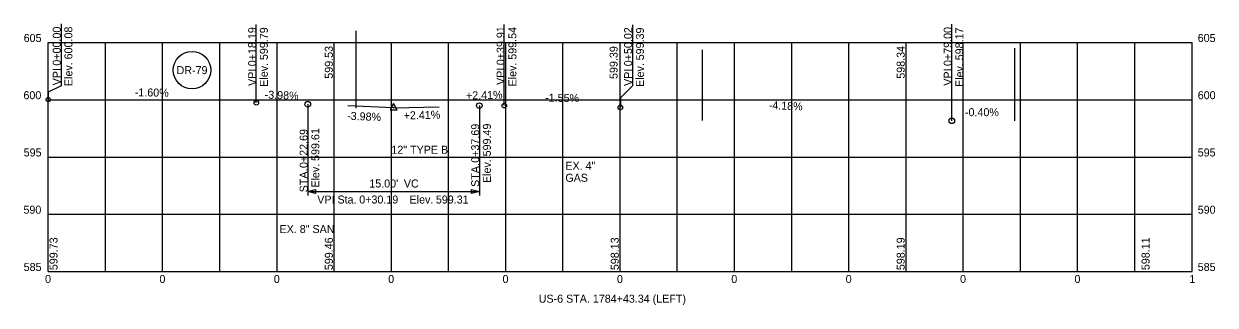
# Model space of a CAD drawing. Extents: x -2 to 102, y 582 to 607.
import ezdxf

# ---------------------------------------------------------------- set-up
doc = ezdxf.new("R2010")
doc.units = 0
for name, color, linetype in [('116570_BR005 - Design$0$RW_P_Fee_RW', 7, 'Continuous'), ('DV_X_Text', 7, 'Continuous'), ('PV_P_Curb', 7, 'Continuous'), ('PV_P_EOP', 7, 'Continuous'), ('RW_P_Esmt_SH', 7, 'Continuous'), ('RW_P_Esmt_TMP', 7, 'Continuous'), ('RW_P_Prelim_RW', 7, 'Continuous'), ('RW_X_Esmt_SH', 7, 'Continuous'), ('RW_X_Fee_RW', 7, 'Continuous'), ('SC_Scratch1', 7, 'Continuous'), ('SH_Text', 7, 'Continuous'), ('UT_P_Gas', 7, 'Continuous')]:
    doc.layers.add(name, color=color, linetype=linetype)

msp = doc.modelspace()

# ---------------------------------------------------------------- linework, layer by layer
at = {"layer": 'DV_X_Text'}
for p, q in [((1.12, 606.63), (1.12, 601.21)), ((51.08, 606.55), (51.08, 601.21)), ((1.12, 601.21), (0, 600.68)), ((51.08, 601.21), (50.02, 600.16)), ((0, 600.68), (0, 600.02)), ((50.02, 600.16), (50.02, 599.34))]:
    msp.add_line(p, q, dxfattribs=at)
for centre, radius in [((12.57, 602.59), 1.64), ((0, 600.02), 0.189), ((50.02, 599.34), 0.206)]:
    msp.add_circle(centre, radius, dxfattribs=at)
at = {"layer": 'PV_P_Curb'}
msp.add_lwpolyline([(30.19, 599.67), (29.88, 599.13), (30.5, 599.13)], close=True, dxfattribs=at)
at = {"layer": 'PV_P_EOP'}
msp.add_line((84.51, 598.15), (84.51, 604.52), dxfattribs=at)
at = {"layer": 'RW_P_Esmt_SH'}
for q in [(26.19, 599.47), (34.19, 599.4), (30.19, 599.31)]:
    msp.add_line((30.19, 599.31), q, dxfattribs=at)
msp.add_circle((30.19, 599.31), 0.025, dxfattribs=at)
msp.add_circle((30.19, 599.31), 0.025, dxfattribs=at)
at = {"layer": 'RW_P_Esmt_TMP'}
for p, q in [((0, 605), (100, 605)), ((0, 585), (0, 605)), ((5, 585), (5, 605)), ((10, 585), (10, 605)), ((15, 585), (15, 605)), ((20, 585), (20, 605)), ((25, 585), (25, 605)), ((30, 585), (30, 605)), ((35, 585), (35, 605)), ((40, 585), (40, 605)), ((45, 585), (45, 605)), ((50, 585), (50, 605)), ((55, 585), (55, 605)), ((60, 585), (60, 605)), ((65, 585), (65, 605)), ((70, 585), (70, 605)), ((75, 585), (75, 605)), ((80, 585), (80, 605)), ((85, 585), (85, 605)), ((90, 585), (90, 605)), ((95, 585), (95, 605)), ((100, 585), (100, 605)), ((0, 600), (100, 600)), ((0, 595), (100, 595)), ((0, 590), (100, 590)), ((0, 585), (100, 585))]:
    msp.add_line(p, q, dxfattribs=at)
at = {"layer": 'RW_P_Prelim_RW'}
for p, q in [((18.19, 599.73), (18.19, 606.57)), ((39.87, 599.49), (39.87, 606.58)), ((79, 598.16), (79, 606.6))]:
    msp.add_line(p, q, dxfattribs=at)
for centre, radius in [((18.19, 599.73), 0.195), ((39.87, 599.49), 0.202), ((79, 598.16), 0.241)]:
    msp.add_circle(centre, radius, dxfattribs=at)
at = {"layer": 'RW_X_Fee_RW'}
for p, q in [((22.69, 599.61), (22.69, 591.64)), ((37.69, 599.49), (37.69, 591.64)), ((22.69, 592.01), (22.69, 591.96)), ((22.69, 591.99), (37.69, 591.99)), ((37.69, 591.96), (37.69, 592.01))]:
    msp.add_line(p, q, dxfattribs=at)
for points in [[(22.69, 591.99), (23.37, 592.16), (23.37, 591.82)], [(37.69, 591.99), (37.01, 591.82), (37.01, 592.16)]]:
    msp.add_lwpolyline(points, close=True, dxfattribs=at)
for centre in [(22.69, 599.61), (37.69, 599.49)]:
    msp.add_circle(centre, 0.25, dxfattribs=at)
at = {"layer": 'SH_Text'}
msp.add_line((57.21, 598.19), (57.21, 604.37), dxfattribs=at)
at = {"layer": 'UT_P_Gas'}
msp.add_line((26.91, 599.27), (26.91, 606.02), dxfattribs=at)

# ---------------------------------------------------------------- texts
at = {"layer": '116570_BR005 - Design$0$RW_P_Fee_RW'}
for s, p in [('599.73', (0.81, 585.12)), ('599.46', (24.88, 585.12)), ('598.13', (49.88, 585.12)), ('598.19', (74.88, 585.12)), ('598.11', (96.29, 585.12))]:
    msp.add_text(s, height=0.7, rotation=90, dxfattribs=at).set_placement(p)
at = {"layer": 'DV_X_Text'}
for s, p in [('DR-79', (11.22, 602.24)), ('-0.40%', (80.15, 598.57)), ('12" TYPE B', (30, 595.29)), ('EX. 4" ', (45.21, 593.89)), ('GAS', (45.21, 592.84)), ('EX. 8" SAN', (20.22, 588.36)), ('US-6 STA. 1784+43.34 (LEFT)', (42.88, 582.28))]:
    msp.add_text(s, height=0.7, dxfattribs=at).set_placement(p)
at = {"layer": 'RW_P_Esmt_SH'}
for s, rotation, p in [('-1.60%', 359.0811, (7.56, 600.31)), ('-3.98%', 357.7236, (18.91, 600.11)), ('+2.41%', 1.38, (36.53, 600.02)), ('-1.55%', 359.1098, (43.44, 599.84)), ('-3.98%', 357.7236, (26.12, 598.26)), ('+2.41%', 1.38, (31.08, 598.28)), ('-4.18%', 357.6042, (62.98, 599.19))]:
    msp.add_text(s, height=0.7, rotation=rotation, dxfattribs=at).set_placement(p)
at = {"layer": 'RW_P_Prelim_RW'}
for s, p in [('0+00.00', (1.09, 602.98)), ('600.08', (2.11, 603.53)), ('0+18.19', (18.18, 602.93)), ('599.79', (19.2, 603.47)), ('0+39.91', (39.9, 603.02)), ('599.54', (40.93, 603.5)), ('0+50.02', (51.05, 602.93)), ('599.39', (52.08, 603.45)), ('0+79.00', (78.99, 602.95)), ('598.17', (80.01, 603.45)), ('Elev. ', (2.11, 601.2)), ('Elev. ', (19.2, 601.14)), ('Elev. ', (40.93, 601.17)), ('Elev. ', (52.08, 601.12)), ('Elev. ', (80.01, 601.12)), ('VPI ', (1.09, 601.26)), ('VPI ', (18.18, 601.21)), ('VPI ', (39.9, 601.3)), ('VPI ', (51.05, 601.21)), ('VPI ', (78.99, 601.23)), ('0+22.69', (22.68, 594.04)), ('599.61', (23.7, 594.66)), ('0+37.69', (37.68, 594.5)), ('599.49', (38.7, 595.06)), ('STA. ', (22.68, 591.92)), ('Elev. ', (23.7, 592.33)), ('STA. ', (37.68, 592.39)), ('Elev. ', (38.7, 592.73))]:
    msp.add_text(s, height=0.7, rotation=90, dxfattribs=at).set_placement(p)
at = {"layer": 'RW_X_Esmt_SH'}
for s, p in [('605', (-2.15, 605.05)), ('605', (100.5, 605.05)), ('600', (-2.17, 600.05)), ('600', (100.5, 600.05)), ('595', (-2.15, 595.05)), ('595', (100.5, 595.05)), ('590', (-2.17, 590.05)), ('590', (100.5, 590.05)), ('585', (-2.15, 585.05)), ('585', (100.5, 585.05)), ('0', (-0.28, 584)), ('0', (9.72, 584)), ('0', (19.72, 584)), ('0', (29.72, 584)), ('0', (39.72, 584)), ('0', (49.72, 584)), ('0', (59.72, 584)), ('0', (69.72, 584)), ('0', (79.72, 584)), ('0', (89.72, 584)), ('1', (99.77, 584))]:
    msp.add_text(s, height=0.7, dxfattribs=at).set_placement(p)
at = {"layer": 'RW_X_Fee_RW'}
for s, p in [("15.00'", (28.07, 592.34)), (' VC', (30.83, 592.34)), ('VPI Sta. ', (23.52, 590.94)), ('0+30.19', (27.19, 590.94)), ('   Elev. ', (30.81, 590.94)), ('599.31', (33.89, 590.94))]:
    msp.add_text(s, height=0.7, dxfattribs=at).set_placement(p)
at = {"layer": 'SC_Scratch1'}
for s, p in [('599.53', (24.88, 601.84)), ('599.39', (49.78, 601.82)), ('598.34', (74.88, 601.84))]:
    msp.add_text(s, height=0.7, rotation=90, dxfattribs=at).set_placement(p)

doc.saveas('drawing.dxf')
